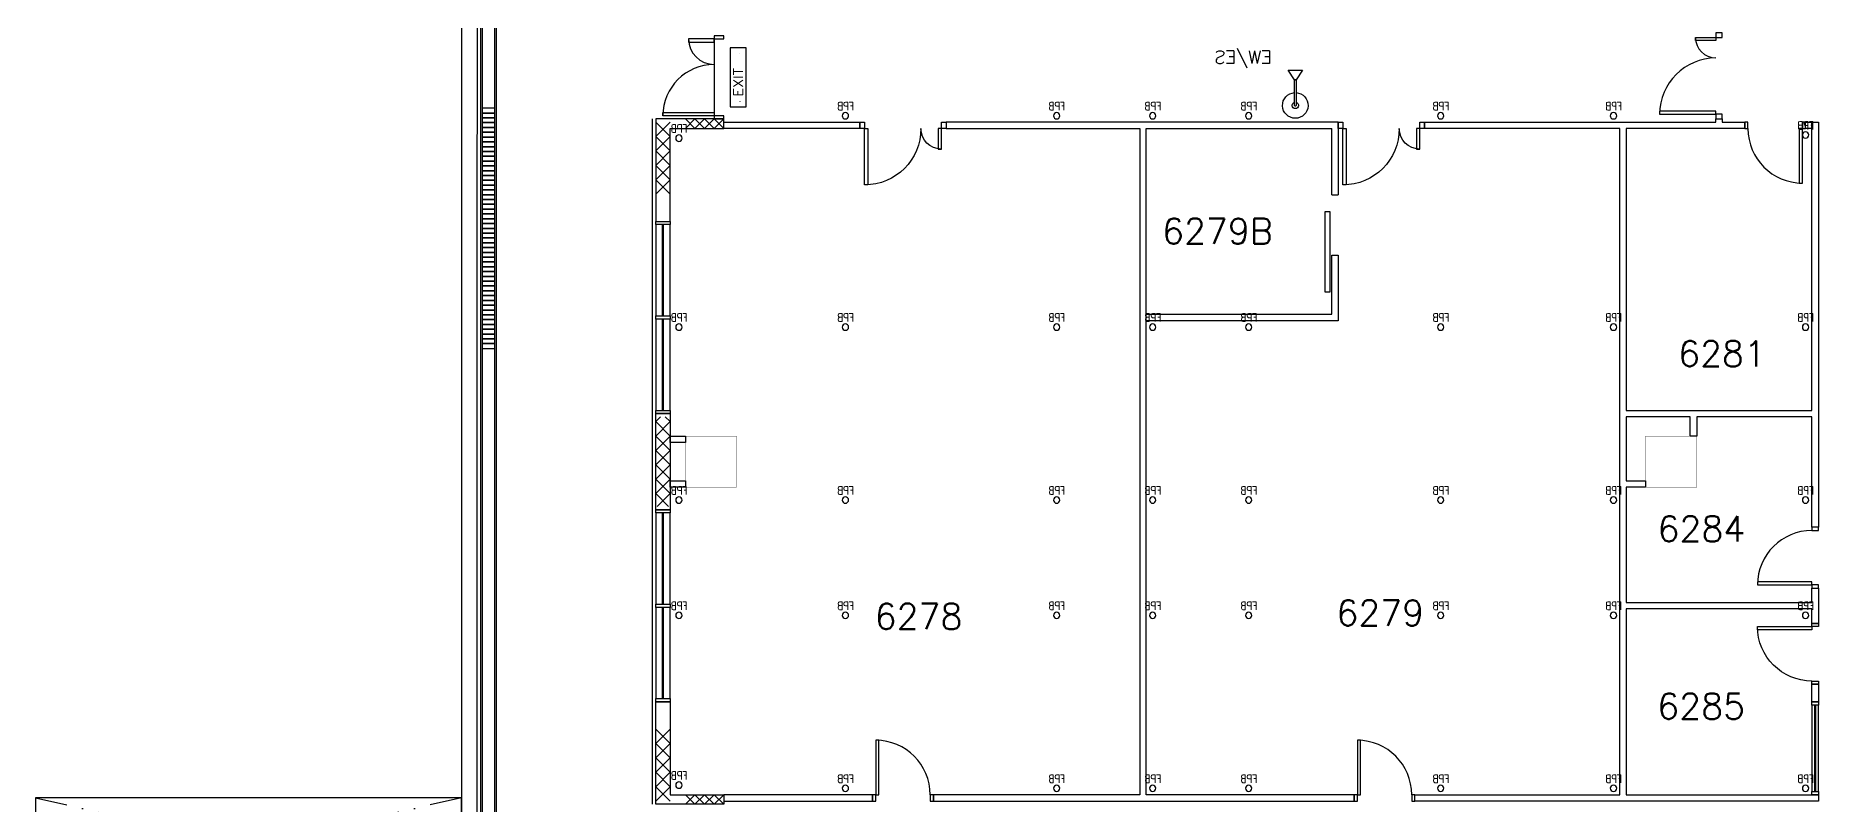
# Model space of a CAD drawing. Header units: millimetres. Extents: x -68474 to 336700, y -113450 to 53663.
# Drawn here: x 151450 to 179300, y -71350 to -59350 of the extents above; entities that cross this region are included whole.
import ezdxf

# ---------------------------------------------------------------- set-up
doc = ezdxf.new("R2010")
doc.units = ezdxf.units.MM
doc.header["$LTSCALE"] = 1000
doc.linetypes.add('s5147a$0$DASHDOT', pattern=[1, 0.5, -0.25, 0, -0.25])
doc.linetypes.add('s5147a$0$DOT', pattern=[0.25, 0, -0.25])
for name, color, linetype in [('s5147a$0$17', 12, 'Continuous'), ('s5147a$0$20', 7, 'Continuous'), ('s5147a$0$22', 7, 'Continuous'), ('s5147a$0$23', 7, 'Continuous'), ('s5147a$0$25', 7, 'Continuous'), ('s5147a$0$30', 7, 'Continuous'), ('s5147a$0$39', 7, 'Continuous'), ('s5147a$0$41', 7, 'Continuous'), ('s5147a$0$45', 7, 'Continuous'), ('s5147a$0$48', 7, 'Continuous'), ('s5147a$0$56', 7, 'Continuous'), ('s5147a$0$6', 7, 'Continuous'), ('s5147a$0$ROOM-NO', 4, 'Continuous')]:
    doc.layers.add(name, color=color, linetype=linetype)
doc.styles.add('s5147a$0$STANDARD', font='romans.shx', dxfattribs={"width": 0.75})

# ---------------------------------------------------------------- blocks, each defined once
blk = doc.blocks.new('s5147a$0$CHAT15')
at = {"layer": 's5147a$0$22', "color": 14, "linetype": 'Continuous'}
for points in [[(0, 0), (0.15, 0.15), (0.3, 0), (0.45, 0.15), (0.6, 0), (0.75, 0.15)], [(0, 0.15), (0.15, 0), (0.3, 0.15), (0.45, 0), (0.6, 0.15), (0.75, 0)]]:
    blk.add_lwpolyline(points, dxfattribs=at)
blk = doc.blocks.new('s5147a$0$D950A')
at = {"layer": 's5147a$0$41', "color": 8, "linetype": 'Continuous'}
for points in [[(0.05, 0.1), (0.1, 0.1), (0.1, 0.95), (0.05, 0.95)], [(0.05, 0.1), (0, 0.1), (0, 0), (0.05, 0)], [(0.95, 0.1), (0.9, 0.1), (0.9, 0), (0.95, 0)]]:
    blk.add_lwpolyline(points, close=True, dxfattribs=at)
blk.add_arc((0.05, 0.1), 0.85, 0, 90, dxfattribs=at)
blk = doc.blocks.new('s5147a$0$D1300')
at = {"layer": 's5147a$0$30', "color": 4, "linetype": 'Continuous'}
for points in [[(-0.15, 1.25), (-0.55, 1.25), (-0.55, 1.2), (-0.15, 1.2)], [(-0.15, 1.25), (0, 1.25), (0, 1.3), (-0.15, 1.3)], [(-0.15, 0.05), (-0.95, 0.05), (-0.95, 0.1), (-0.15, 0.1)], [(-0.15, 0), (0, 0), (0, 0.05), (-0.15, 0.05)]]:
    blk.add_lwpolyline(points, close=True, dxfattribs=at)
for centre, radius, start, end in [((-0.15, 1.250002), 0.400001, 180, 270), ((-0.15, 0.05), 0.800001, 90, 180)]:
    blk.add_arc(centre, radius, start, end, dxfattribs=at)
blk = doc.blocks.new('s5147a$0$H600')
at = {"layer": 's5147a$0$22', "color": 14, "linetype": 'Continuous'}
for points in [[(0, 0), (0.15, 0.15), (0.3, 0), (0.45, 0.15), (0.6, 0)], [(0, 0.15), (0.15, 0), (0.3, 0.15), (0.45, 0), (0.6, 0.15)]]:
    blk.add_lwpolyline(points, dxfattribs=at)
blk = doc.blocks.new('s5147a$0$EW$ES')
at = {"layer": 's5147a$0$56', "color": 10, "linetype": 'Continuous'}
blk.add_lwpolyline([(-0.0125, 0), (-0.0125, -0.4), (0.0125, -0.4), (0.0125, 0)], dxfattribs=at)
blk.add_lwpolyline([(-0.0125, -0.4), (-0.1125, -0.55), (0.1125, -0.55), (0.0125, -0.4)], close=True, dxfattribs=at)
for radius, start, end in [(0.2, 273.58332, 266.41668), (0.05, 284.47751, 255.52249), (0.0125, 0, 180)]:
    blk.add_arc((0, 0), radius, start, end, dxfattribs=at)
at = {"layer": 's5147a$0$56', "color": 10, "linetype": 'Continuous', "style": 's5147a$0$STANDARD'}
blk.add_text('EW/ES', height=0.2, rotation=180, dxfattribs=at).set_placement((-0.371, -0.654))
blk = doc.blocks.new('s5147a$0$FPB')
at = {"layer": 's5147a$0$45', "color": 15, "linetype": 'Continuous'}
blk.add_circle((0, 0), 0.05, dxfattribs=at)
at = {"layer": 's5147a$0$45', "color": 15, "linetype": 'Continuous', "style": 's5147a$0$STANDARD', "width": 0.8}
blk.add_text('FPB', height=0.125, dxfattribs=at).set_placement((-0.1323, 0.0875))
blk = doc.blocks.new('s5147a$0$EXIT1')
at = {"layer": 's5147a$0$39', "color": 1, "linetype": 'Continuous'}
blk.add_lwpolyline([(-0.4625, -0.25), (0.4625, -0.25), (0.4625, 0), (-0.4625, 0)], close=True, dxfattribs=at)
at = {"layer": 's5147a$0$39', "color": 1, "linetype": 's5147a$0$DOT'}
for centre in [(-0.375001, -0.125), (0.375001, -0.125)]:
    blk.add_circle(centre, 0.025, dxfattribs=at)
at = {"layer": 's5147a$0$39', "color": 1, "linetype": 'Continuous', "style": 's5147a$0$STANDARD', "width": 1.1}
blk.add_text('EXIT', height=0.15, dxfattribs=at).set_placement((-0.3001, -0.2))
blk = doc.blocks.new('s5147a$0$D37')
at = {"layer": 's5147a$0$41', "color": 14, "linetype": 'Continuous'}
for points in [[(0.073, 0.1), (0.123, 0.1), (0.123, 0.98), (0.073, 0.98)], [(1.273, 0.1), (1.223, 0.1), (1.223, 0.42), (1.273, 0.42)], [(0, 0), (0.073, 0), (0.073, 0.1), (0, 0.1)], [(1.273, 0), (1.346, 0), (1.346, 0.1), (1.273, 0.1)]]:
    blk.add_lwpolyline(points, close=True, dxfattribs=at)
for centre, radius, start, end in [((0.073, 0.1), 0.880001, 0, 90), ((1.273002, 0.1), 0.320001, 90, 180)]:
    blk.add_arc(centre, radius, start, end, dxfattribs=at)

msp = doc.modelspace()

# ---------------------------------------------------------------- linework, layer by layer
at = {"layer": 's5147a$0$17', "color": 14, "linetype": 'Continuous'}
for p, q in [((171800, -60700), (165673, -60700)), ((165673, -60700), (165673, -60800)), ((171800, -60700), (171800, -61833.3)), ((173146, -60700), (177700, -60700)), ((173146, -60800), (173146, -60700)), ((177700, -60700), (177700, -60650)), ((177700, -60650), (177800, -60650)), ((177800, -60650), (177800, -60700)), ((177800, -60700), (178150, -60700)), ((179100, -60700), (179300, -60700)), ((179200, -65200), (179200, -60700)), ((179300, -60700), (179300, -67025)), ((165673, -60800), (168700, -60800)), ((168700, -60800), (168700, -71200)), ((168800, -71200), (168800, -60800)), ((168800, -60800), (171700, -60800)), ((171700, -61833.3), (171700, -60800)), ((176200, -60800), (173146, -60800)), ((176200, -71200), (176200, -60800)), ((176300, -60800), (176300, -65200)), ((178150, -60800), (176300, -60800)), ((179200, -60800), (179100, -60800)), ((171700, -61833.3), (171800, -61833.3)), ((171700, -63700), (171700, -62777.4)), ((171700, -62777.4), (171800, -62777.4)), ((171800, -62777.4), (171800, -63800)), ((168800, -63700), (171700, -63700)), ((171800, -63800), (168800, -63800)), ((176300, -65200), (179200, -65200)), ((177300, -65300), (176300, -65300)), ((176300, -65300), (176300, -66300)), ((177300, -65600), (177300, -65300)), ((179200, -65300), (177400, -65300)), ((177400, -65300), (177400, -65600)), ((179200, -67025), (179200, -65300)), ((177400, -65600), (177300, -65600)), ((176300, -66300), (176600, -66300)), ((176600, -66400), (176300, -66400)), ((176300, -66400), (176300, -68200)), ((176600, -66300), (176600, -66400)), ((179300, -67025), (179200, -67025)), ((176300, -68200), (179200, -68200)), ((179200, -68200), (179200, -67975)), ((179200, -67975), (179300, -67975)), ((179300, -67975), (179300, -68525)), ((179200, -68300), (176300, -68300)), ((176300, -68300), (176300, -71200)), ((179200, -68525), (179200, -68300)), ((179300, -68525), (179200, -68525)), ((168700, -71200), (165475, -71200)), ((165475, -71200), (165475, -71300)), ((172048, -71200), (168800, -71200)), ((172048, -71300), (172048, -71200)), ((172998, -71300), (172998, -71200)), ((172998, -71200), (176200, -71200)), ((176300, -71200), (179300, -71200)), ((179300, -71200), (179300, -71300)), ((165475, -71300), (172048, -71300)), ((179300, -71300), (172998, -71300))]:
    msp.add_line(p, q, dxfattribs=at)
at = {"layer": 's5147a$0$17'}
for p, q in [((178150, -60800), (178150, -60700)), ((179100, -60800), (179100, -60700))]:
    msp.add_line(p, q, dxfattribs=at)
at = {"layer": 's5147a$0$17', "color": 14, "linetype": 'Continuous'}
for points in [[(164327, -60800), (162200, -60800), (162200, -60700), (164327, -60700)], [(161362, -65600), (161600, -65600), (161600, -65700), (161362, -65700)], [(161362, -66300), (161600, -66300), (161600, -66400), (161362, -66400)], [(179200, -69475), (179300, -69475), (179300, -69749.9), (179200, -69749.9)], [(164525, -71200), (162200, -71200), (162200, -71300), (164525, -71300)]]:
    msp.add_lwpolyline(points, close=True, dxfattribs=at)
at = {"layer": 's5147a$0$17', "color": 14}
msp.add_lwpolyline([(171594.8, -63356.1), (171594.8, -62094.6), (171669.6, -62094.6), (171669.6, -63356.1)], close=True, dxfattribs=at)
at = {"layer": 's5147a$0$20', "color": 14, "linetype": 'Continuous'}
for points in [[(162200, -60650), (161137, -60650), (161137, -62250), (161362, -62250), (161362, -60800), (162200, -60800)], [(161137, -69750), (161362, -69750), (161362, -71200), (162200, -71200), (162200, -71350), (161137, -71350)]]:
    msp.add_lwpolyline(points, close=True, dxfattribs=at)
for points in [[(161362, -65250), (161362, -66750), (161137, -66750)], [(161137, -66750), (161137, -65250), (161362, -65250)]]:
    msp.add_lwpolyline(points, dxfattribs=at)
at = {"layer": 's5147a$0$22', "color": 14, "linetype": 'Continuous'}
for points in [[(161362, -66050), (161137, -65825), (161362, -65600), (161137, -65375), (161212, -65300)], [(161137, -66050), (161362, -65825), (161137, -65600), (161362, -65375), (161287, -65300)], [(161337, -66700), (161137, -66500), (161362, -66275), (161137, -66050)], [(161162, -66700), (161362, -66500), (161137, -66275), (161362, -66050)]]:
    msp.add_lwpolyline(points, dxfattribs=at)
at = {"layer": 's5147a$0$23', "color": 14, "linetype": 'Continuous'}
for points in [[(158250, -72949.8), (158350, -72949.8), (158350.2, -48825)], [(158100.2, -49550), (158100.2, -71799.8), (158350, -71799.8)]]:
    msp.add_lwpolyline(points, dxfattribs=at)
at = {"layer": 's5147a$0$23', "color": 10, "linetype": 'Continuous'}
for points in [[(161362, -62300), (161137, -62300), (161137, -62250), (161362, -62250)], [(161243.8, -62300), (161137, -62300), (161137, -63725), (161243.8, -63725)], [(161362, -62300), (161255.1, -62300), (161255.1, -63725), (161362, -63725)], [(161362, -63775), (161137, -63775), (161137, -63725), (161362, -63725)], [(161243.8, -63775), (161137, -63775), (161137, -65200), (161243.8, -65200)], [(161362, -63775), (161255.1, -63775), (161255.1, -65200), (161362, -65200)], [(161362, -65250), (161137, -65250), (161137, -65200), (161362, -65200)], [(161362, -66800), (161137, -66800), (161137, -66750), (161362, -66750)], [(161243.8, -66800), (161137, -66800), (161137, -68225), (161243.8, -68225)], [(161362, -66800), (161255.1, -66800), (161255.1, -68225), (161362, -68225)], [(161362, -68275), (161137, -68275), (161137, -68225), (161362, -68225)], [(161243.8, -68275), (161137, -68275), (161137, -69700), (161243.8, -69700)], [(161362, -68275), (161255.1, -68275), (161255.1, -69700), (161362, -69700)], [(161362, -69750), (161137, -69750), (161137, -69700), (161362, -69700)], [(179300, -69800), (179200, -69800), (179200, -69750), (179300, -69750)], [(179245, -69800), (179200, -69800), (179200, -71150), (179245, -71150)], [(179300, -69800), (179255, -69800), (179255, -71150), (179300, -71150)], [(179300, -71200), (179200, -71200), (179200, -71150), (179300, -71150)]]:
    msp.add_lwpolyline(points, close=True, dxfattribs=at)
at = {"layer": 's5147a$0$25', "color": 4, "linetype": 'Continuous'}
msp.add_line((161087, -71350), (161087, -60650), dxfattribs=at)
at = {"layer": 's5147a$0$45', "color": 4, "linetype": 'Continuous'}
msp.add_line((162050, -59400), (162050, -60600), dxfattribs=at)
at = {"layer": 's5147a$0$45', "color": 14, "linetype": 'Continuous'}
for points in [[(158400.8, -108749.8), (158650.4, -108749.8), (158650.8, -51312), (158400.8, -51312)], [(158425.8, -108724.8), (158625.4, -108724.8), (158625.8, -51337), (158425.8, -51337)], [(158425.6, -60557.8), (158625.6, -60557.8), (158625.6, -60482.8), (158425.6, -60482.8)], [(158425.6, -60632.8), (158625.6, -60632.8), (158625.6, -60557.8), (158425.6, -60557.8)], [(158425.6, -60707.8), (158625.6, -60707.8), (158625.6, -60632.8), (158425.6, -60632.8)], [(158425.6, -60782.8), (158625.6, -60782.8), (158625.6, -60707.8), (158425.6, -60707.8)], [(158425.6, -60857.8), (158625.6, -60857.8), (158625.6, -60782.8), (158425.6, -60782.8)], [(158425.6, -60932.8), (158625.6, -60932.8), (158625.6, -60857.8), (158425.6, -60857.8)], [(158425.6, -61007.8), (158625.6, -61007.8), (158625.6, -60932.8), (158425.6, -60932.8)], [(158425.6, -61082.8), (158625.6, -61082.8), (158625.6, -61007.8), (158425.6, -61007.8)], [(158425.6, -61157.8), (158625.6, -61157.8), (158625.6, -61082.8), (158425.6, -61082.8)], [(158425.6, -61232.8), (158625.6, -61232.8), (158625.6, -61157.8), (158425.6, -61157.8)], [(158425.6, -61307.8), (158625.6, -61307.8), (158625.6, -61232.8), (158425.6, -61232.8)], [(158425.6, -61382.8), (158625.6, -61382.8), (158625.6, -61307.8), (158425.6, -61307.8)], [(158425.6, -61457.8), (158625.6, -61457.8), (158625.6, -61382.8), (158425.6, -61382.8)], [(158425.6, -61532.8), (158625.6, -61532.8), (158625.6, -61457.8), (158425.6, -61457.8)], [(158425.6, -61607.8), (158625.6, -61607.8), (158625.6, -61532.8), (158425.6, -61532.8)], [(158425.6, -61682.8), (158625.6, -61682.8), (158625.6, -61607.8), (158425.6, -61607.8)], [(158425.6, -61757.8), (158625.6, -61757.8), (158625.6, -61682.8), (158425.6, -61682.8)], [(158425.6, -61832.8), (158625.6, -61832.8), (158625.6, -61757.8), (158425.6, -61757.8)], [(158425.6, -61907.8), (158625.6, -61907.8), (158625.6, -61832.8), (158425.6, -61832.8)], [(158425.6, -61982.8), (158625.6, -61982.8), (158625.6, -61907.8), (158425.6, -61907.8)], [(158425.6, -62057.8), (158625.6, -62057.8), (158625.6, -61982.8), (158425.6, -61982.8)], [(158425.6, -62132.8), (158625.6, -62132.8), (158625.6, -62057.8), (158425.6, -62057.8)], [(158425.6, -62207.8), (158625.6, -62207.8), (158625.6, -62132.8), (158425.6, -62132.8)], [(158425.6, -62282.8), (158625.6, -62282.8), (158625.6, -62207.8), (158425.6, -62207.8)], [(158425.6, -62357.8), (158625.6, -62357.8), (158625.6, -62282.8), (158425.6, -62282.8)], [(158425.6, -62432.8), (158625.6, -62432.8), (158625.6, -62357.8), (158425.6, -62357.8)], [(158425.6, -62507.8), (158625.6, -62507.8), (158625.6, -62432.8), (158425.6, -62432.8)], [(158425.6, -62582.8), (158625.6, -62582.8), (158625.6, -62507.8), (158425.6, -62507.8)], [(158425.6, -62657.8), (158625.6, -62657.8), (158625.6, -62582.8), (158425.6, -62582.8)], [(158425.6, -62732.8), (158625.6, -62732.8), (158625.6, -62657.8), (158425.6, -62657.8)], [(158425.6, -62807.8), (158625.6, -62807.8), (158625.6, -62732.8), (158425.6, -62732.8)], [(158425.6, -62882.8), (158625.6, -62882.8), (158625.6, -62807.8), (158425.6, -62807.8)], [(158425.6, -62957.8), (158625.6, -62957.8), (158625.6, -62882.8), (158425.6, -62882.8)], [(158425.6, -63032.8), (158625.6, -63032.8), (158625.6, -62957.8), (158425.6, -62957.8)], [(158425.6, -63107.8), (158625.6, -63107.8), (158625.6, -63032.8), (158425.6, -63032.8)], [(158425.6, -63182.8), (158625.6, -63182.8), (158625.6, -63107.8), (158425.6, -63107.8)], [(158425.6, -63257.8), (158625.6, -63257.8), (158625.6, -63182.8), (158425.6, -63182.8)], [(158425.6, -63332.8), (158625.6, -63332.8), (158625.6, -63257.8), (158425.6, -63257.8)], [(158425.6, -63407.8), (158625.6, -63407.8), (158625.6, -63332.8), (158425.6, -63332.8)], [(158425.6, -63482.8), (158625.6, -63482.8), (158625.6, -63407.8), (158425.6, -63407.8)], [(158425.6, -63557.8), (158625.6, -63557.8), (158625.6, -63482.8), (158425.6, -63482.8)], [(158425.6, -63632.8), (158625.6, -63632.8), (158625.6, -63557.8), (158425.6, -63557.8)], [(158425.6, -63707.8), (158625.6, -63707.8), (158625.6, -63632.8), (158425.6, -63632.8)], [(158425.6, -63782.8), (158625.6, -63782.8), (158625.6, -63707.8), (158425.6, -63707.8)], [(158425.6, -63857.8), (158625.6, -63857.8), (158625.6, -63782.8), (158425.6, -63782.8)], [(158425.6, -63932.8), (158625.6, -63932.8), (158625.6, -63857.8), (158425.6, -63857.8)], [(158425.6, -64007.8), (158625.6, -64007.8), (158625.6, -63932.8), (158425.6, -63932.8)], [(158425.6, -64082.8), (158625.6, -64082.8), (158625.6, -64007.8), (158425.6, -64007.8)], [(158425.6, -64157.8), (158625.6, -64157.8), (158625.6, -64082.8), (158425.6, -64082.8)], [(158425.6, -64232.8), (158625.6, -64232.8), (158625.6, -64157.8), (158425.6, -64157.8)]]:
    msp.add_lwpolyline(points, close=True, dxfattribs=at)
at = {"layer": 's5147a$0$48', "color": 2, "linetype": 's5147a$0$DASHDOT'}
for p, q in [((158100.2, -71250), (151450, -72749.8)), ((151450, -71250), (158100.2, -72749.8))]:
    msp.add_line(p, q, dxfattribs=at)
at = {"layer": 's5147a$0$48', "color": 2}
msp.add_lwpolyline([(158100.2, -71250), (151450, -71250), (151450, -72749.8), (158100.2, -72749.8)], close=True, dxfattribs=at)
at = {"layer": 's5147a$0$6', "color": 3, "linetype": 'Continuous', "const_width": 5}
for points in [[(161600, -66400), (162400, -66400), (162400, -65600), (161600, -65600)], [(176600, -66400), (177400, -66400), (177400, -65600), (176600, -65600)]]:
    msp.add_lwpolyline(points, close=True, dxfattribs=at)

# ---------------------------------------------------------------- block references
at = {"zscale": 1000}
for name, p, xscale, yscale, rotation in [('s5147a$0$EXIT1', (162300, -60000), 999.9979999999999, 999.9979999999999, 90), ('s5147a$0$FPB', (164100, -60600), 999.9979999999999, -999.9979999999999, 180), ('s5147a$0$FPB', (167400, -60600), 999.9979999999999, -999.9979999999999, 180), ('s5147a$0$FPB', (168900, -60600), 999.9979999999999, -999.9979999999999, 180), ('s5147a$0$FPB', (170400, -60600), 999.9979999999999, -999.9979999999999, 180), ('s5147a$0$FPB', (173400, -60600), 999.9979999999999, -999.9979999999999, 180), ('s5147a$0$FPB', (176100, -60600), 999.9979999999999, -999.9979999999999, 180), ('s5147a$0$CHAT15', (161362, -61825), 1499.997, 1499.997, 90), ('s5147a$0$H600', (162200, -60650), 999.9979999999999, 999.9979999999999, 180), ('s5147a$0$FPB', (179100, -60900), 999.9979999999999, -999.9979999999999, 180), ('s5147a$0$FPB', (161499.5, -60950), 999.9979999999999, -999.9979999999999, 180), ('s5147a$0$FPB', (161499.5, -63900), 999.9979999999999, -999.9979999999999, 180), ('s5147a$0$FPB', (164100, -63900), 999.9979999999999, -999.9979999999999, 180), ('s5147a$0$FPB', (167400, -63900), 999.9979999999999, -999.9979999999999, 180), ('s5147a$0$FPB', (168900, -63900), 999.9979999999999, -999.9979999999999, 180), ('s5147a$0$FPB', (170400, -63900), 999.9979999999999, -999.9979999999999, 180), ('s5147a$0$FPB', (173400, -63900), 999.9979999999999, -999.9979999999999, 180), ('s5147a$0$FPB', (176100, -63900), 999.9979999999999, -999.9979999999999, 180), ('s5147a$0$FPB', (179100, -63900), 999.9979999999999, -999.9979999999999, 180), ('s5147a$0$FPB', (161499.5, -66600), 999.9979999999999, -999.9979999999999, 180), ('s5147a$0$FPB', (164100, -66600), 999.9979999999999, -999.9979999999999, 180), ('s5147a$0$FPB', (167400, -66600), 999.9979999999999, -999.9979999999999, 180), ('s5147a$0$FPB', (168900, -66600), 999.9979999999999, -999.9979999999999, 180), ('s5147a$0$FPB', (170400, -66600), 999.9979999999999, -999.9979999999999, 180), ('s5147a$0$FPB', (173400, -66600), 999.9979999999999, -999.9979999999999, 180), ('s5147a$0$FPB', (176100, -66600), 999.9979999999999, -999.9979999999999, 180), ('s5147a$0$FPB', (179100, -66600), 999.9979999999999, -999.9979999999999, 180), ('s5147a$0$FPB', (161499.5, -68400), 999.9979999999999, -999.9979999999999, 180), ('s5147a$0$FPB', (164100, -68400), 999.9979999999999, -999.9979999999999, 180), ('s5147a$0$FPB', (167400, -68400), 999.9979999999999, -999.9979999999999, 180), ('s5147a$0$FPB', (168900, -68400), 999.9979999999999, -999.9979999999999, 180), ('s5147a$0$FPB', (170400, -68400), 999.9979999999999, -999.9979999999999, 180), ('s5147a$0$FPB', (173400, -68400), 999.9979999999999, -999.9979999999999, 180), ('s5147a$0$FPB', (176100, -68400), 999.9979999999999, -999.9979999999999, 180), ('s5147a$0$FPB', (179100, -68400), 999.9979999999999, -999.9979999999999, 180), ('s5147a$0$CHAT15', (161362, -71300), 1499.997, 1499.997, 90), ('s5147a$0$FPB', (161499.5, -71050), 999.9979999999999, -999.9979999999999, 180), ('s5147a$0$FPB', (164100, -71100), 999.9979999999999, -999.9979999999999, 180), ('s5147a$0$FPB', (167400, -71100), 999.9979999999999, -999.9979999999999, 180), ('s5147a$0$FPB', (168900, -71100), 999.9979999999999, -999.9979999999999, 180), ('s5147a$0$FPB', (170400, -71100), 999.9979999999999, -999.9979999999999, 180), ('s5147a$0$FPB', (173400, -71100), 999.9979999999999, -999.9979999999999, 180), ('s5147a$0$FPB', (176100, -71100), 999.9979999999999, -999.9979999999999, 180), ('s5147a$0$FPB', (179100, -71100), 999.9979999999999, -999.9979999999999, 180), ('s5147a$0$H600', (162200, -71200), 999.9979999999999, 999.9979999999999, 180)]:
    msp.add_blockref(name, p, dxfattribs=dict(at, xscale=xscale, yscale=yscale, rotation=rotation))
at = {"xscale": 999.9979999999999, "yscale": -999.9979999999999, "zscale": 1000}
msp.add_blockref('s5147a$0$EW$ES', (171129, -60439.3), dxfattribs=at)
at = {"layer": 's5147a$0$30', "color": 7, "linetype": 'Continuous', "xscale": 999.9979999999999, "zscale": 1000}
for name, p, yscale, rotation in [('s5147a$0$D37', (177800, -60650), 999.9979999999999, 90), ('s5147a$0$D950A', (179300, -67975), 999.9979999999999, 90), ('s5147a$0$D950A', (179300, -68525), -999.9979999999999, 270)]:
    msp.add_blockref(name, p, dxfattribs=dict(at, yscale=yscale, rotation=rotation))
at = {"layer": 's5147a$0$30', "color": 7, "linetype": 'Continuous', "zscale": 1000}
for name, p, xscale, yscale in [('s5147a$0$D1300', (162200, -60650), 999.9979999999999, 999.9979999999999), ('s5147a$0$D37', (164327, -60700), 999.9979999999999, -999.9979999999999), ('s5147a$0$D37', (171800, -60700), 999.9979999999999, -999.9979999999999), ('s5147a$0$D950A', (179100, -60700), -999.9979999999999, -999.9979999999999), ('s5147a$0$D950A', (164525, -71300), 999.9979999999999, 999.9979999999999), ('s5147a$0$D950A', (172048, -71300), 999.9979999999999, 999.9979999999999)]:
    msp.add_blockref(name, p, dxfattribs=dict(at, xscale=xscale, yscale=yscale))

# ---------------------------------------------------------------- texts
at = {"layer": 's5147a$0$ROOM-NO', "style": 's5147a$0$STANDARD'}
for s, p in [('6279B', (169047.9, -62602)), ('6281', (177109.3, -64514.5)), ('6284', (176787.5, -67249.3)), ('6278', (164557.3, -68617.2)), ('6279', (171770, -68560.9)), ('6285', (176783, -70018.5))]:
    msp.add_text(s, height=400, dxfattribs=at).set_placement(p)

doc.saveas('drawing.dxf')
